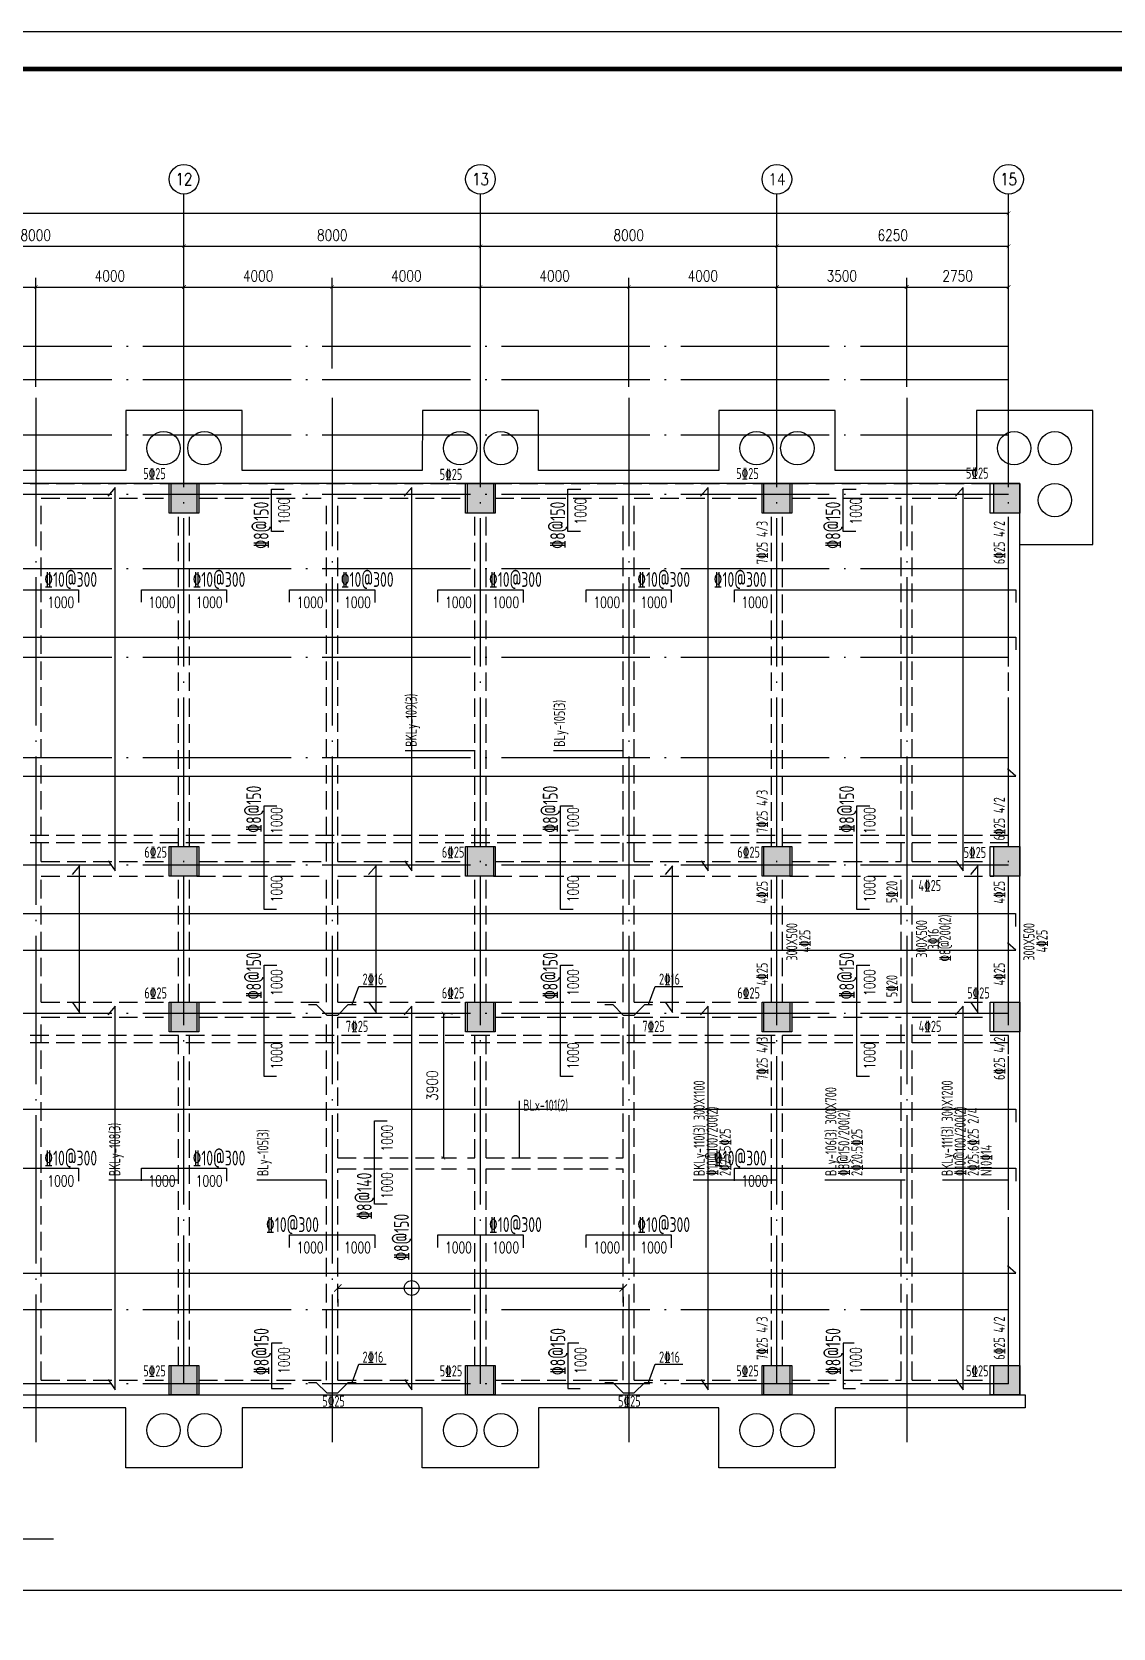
# Model space of a CAD drawing. Header units: millimetres. Extents: x 2998490 to 15040601, y 444546 to 7822218.
# Drawn here: x 14425503 to 14454675, y 7694986 to 7738064 of the extents above; entities that cross this region are included whole.
import ezdxf
from ezdxf.enums import TextEntityAlignment as Align

# ---------------------------------------------------------------- set-up
doc = ezdxf.new("R2010")
doc.units = ezdxf.units.MM
doc.header["$LTSCALE"] = 2000
doc.linetypes.add('DASH', pattern=[0.35, 0.25, -0.1])
doc.linetypes.add('DOTE', pattern=[2.42, 2, -0.2, 0.02, -0.2])
for name, color, linetype in [('3-AXIS', 3, 'Continuous'), ('3-AXIS_TEXT', 7, 'Continuous'), ('3-ban', 84, 'Continuous'), ('3-ban-rein', 1, 'Continuous'), ('3-ban-TEXT', 7, 'Continuous'), ('3-column-DOWN', 232, 'Continuous'), ('3-COLUMN-UP', 2, 'Continuous'), ('3-dote', 43, 'DOTE'), ('3-HATCH', 8, 'Continuous'), ('3-liang-rein-X', 54, 'Continuous'), ('3-liang-rein-Y', 130, 'Continuous'), ('3-liang-R截面-X', 50, 'Continuous'), ('3-liang-R截面-Y', 70, 'Continuous'), ('3-liang-s-1', 44, 'Continuous'), ('3-liang-xu', 120, 'DASH'), ('3-装饰线脚', 7, 'Continuous'), ('AXIS', 3, 'Continuous'), ('AXIS_TEXT', 7, 'Continuous'), ('图框', 7, 'Continuous')]:
    doc.layers.add(name, color=color, linetype=linetype)
doc.layers.add('3-零部件', color=73, linetype='Continuous', lineweight=5)
doc.styles.add('_TCH_AXIS', font='COMPLEX', dxfattribs={"bigfont": 'GBCBIG'})
doc.styles.add('COMPLEX', font='COMPLEX')
doc.styles.add('DIM_FONT', font='SIMPLEX', dxfattribs={"width": 0.8, "bigfont": 'HZTXT'})
doc.styles.add('TJ1', font='tj-romans1.shx', dxfattribs={"width": 0.8, "bigfont": 'tj-hztxt1.shx'})
doc.styles.add('TSSD_Rein', font='Tssdeng.shx', dxfattribs={"width": 0.7, "bigfont": 'hztxt.shx'})
doc.dimstyles.new('DIMN100', dxfattribs={"dimtxt": 300, "dimasz": 100, "dimexe": 250, "dimexo": 300, "dimgap": 150, "dimtad": 1, "dimdec": 0, "dimzin": 0, "dimdsep": 46, "dimtxsty": 'DIM_FONT', "dimblk": 'ARCHTICK', "dimcen": 0.09, "dimclrt": 7, "dimazin": 2, "dimtfac": 1, "dimtdec": 0, "dimtix": 1, "dimtmove": 2, "dimatfit": 3, "dimldrblk": 'ARCHTICK', "dimfxl": 0, "dimtolj": 1, "dimtzin": 0, "dimarcsym": 0})

# ---------------------------------------------------------------- blocks, each defined once
blk = doc.blocks.new('TJAD_TK_A0')
at = {"layer": '图框'}
blk.add_line((2162, 399.3), (973, 399.3), dxfattribs=at)
at = {"layer": '图框', "const_width": 1.2}
blk.add_lwpolyline([(2152, -431.7), (2152, 389.3), (998, 389.3), (998, -431.7)], close=True, dxfattribs=at)
blk = doc.blocks.new('_ArchTick')
at = {"color": 0, "linetype": 'ByBlock', "const_width": 0.15}
blk.add_lwpolyline([(-0.5, -0.5), (0.5, 0.5)], dxfattribs=at)
blk = doc.blocks.new('*D33')
at = {"layer": 'AXIS', "color": 0, "lineweight": -2}
for p, q in [((14421606, 7731236), (14421606, 7732529)), ((14429606, 7731236), (14429606, 7732529)), ((14421606, 7732279), (14429606, 7732279))]:
    blk.add_line(p, q, dxfattribs=at)
at = {"layer": 'Defpoints', "color": 0}
for p in [(14429606, 7732279), (14421606, 7730936), (14429606, 7730936)]:
    blk.add_point(p, dxfattribs=at)
at = {"layer": 'AXIS', "color": 0, "lineweight": -2, "xscale": 100, "yscale": 100, "zscale": 100, "rotation": 180}
blk.add_blockref('_ArchTick', (14421606, 7732279), dxfattribs=at)
at = {"layer": 'AXIS', "color": 0, "lineweight": -2, "xscale": 100, "yscale": 100, "zscale": 100}
blk.add_blockref('_ArchTick', (14429606, 7732279), dxfattribs=at)
at = {"layer": 'AXIS', "color": 7, "insert": (14425606, 7732579), "char_height": 300, "attachment_point": 5, "style": 'DIM_FONT'}
blk.add_mtext('\\A1;8000', dxfattribs=at)
blk = doc.blocks.new('*D34')
at = {"layer": 'AXIS', "color": 0, "lineweight": -2}
for p, q in [((14429606, 7731236), (14429606, 7732529)), ((14437606, 7731236), (14437606, 7732529)), ((14429606, 7732279), (14437606, 7732279))]:
    blk.add_line(p, q, dxfattribs=at)
at = {"layer": 'Defpoints', "color": 0}
for p in [(14437606, 7732279), (14429606, 7730936), (14437606, 7730936)]:
    blk.add_point(p, dxfattribs=at)
at = {"layer": 'AXIS', "color": 0, "lineweight": -2, "xscale": 100, "yscale": 100, "zscale": 100, "rotation": 180}
blk.add_blockref('_ArchTick', (14429606, 7732279), dxfattribs=at)
at = {"layer": 'AXIS', "color": 0, "lineweight": -2, "xscale": 100, "yscale": 100, "zscale": 100}
blk.add_blockref('_ArchTick', (14437606, 7732279), dxfattribs=at)
at = {"layer": 'AXIS', "color": 7, "insert": (14433606, 7732579), "char_height": 300, "attachment_point": 5, "style": 'DIM_FONT'}
blk.add_mtext('\\A1;8000', dxfattribs=at)
blk = doc.blocks.new('*D35')
at = {"layer": 'AXIS', "color": 0, "lineweight": -2}
for p, q in [((14437606, 7731236), (14437606, 7732529)), ((14445606, 7731236), (14445606, 7732529)), ((14437606, 7732279), (14445606, 7732279))]:
    blk.add_line(p, q, dxfattribs=at)
at = {"layer": 'Defpoints', "color": 0}
for p in [(14445606, 7732279), (14437606, 7730936), (14445606, 7730936)]:
    blk.add_point(p, dxfattribs=at)
at = {"layer": 'AXIS', "color": 0, "lineweight": -2, "xscale": 100, "yscale": 100, "zscale": 100, "rotation": 180}
blk.add_blockref('_ArchTick', (14437606, 7732279), dxfattribs=at)
at = {"layer": 'AXIS', "color": 0, "lineweight": -2, "xscale": 100, "yscale": 100, "zscale": 100}
blk.add_blockref('_ArchTick', (14445606, 7732279), dxfattribs=at)
at = {"layer": 'AXIS', "color": 7, "insert": (14441606, 7732579), "char_height": 300, "attachment_point": 5, "style": 'DIM_FONT'}
blk.add_mtext('\\A1;8000', dxfattribs=at)
blk = doc.blocks.new('*D36')
at = {"layer": 'AXIS', "color": 0, "lineweight": -2}
for p, q in [((14445606, 7731236), (14445606, 7732529)), ((14451856, 7731236), (14451856, 7732529)), ((14445606, 7732279), (14451856, 7732279))]:
    blk.add_line(p, q, dxfattribs=at)
at = {"layer": 'Defpoints', "color": 0}
for p in [(14451856, 7732279), (14445606, 7730936), (14451856, 7730936)]:
    blk.add_point(p, dxfattribs=at)
at = {"layer": 'AXIS', "color": 0, "lineweight": -2, "xscale": 100, "yscale": 100, "zscale": 100, "rotation": 180}
blk.add_blockref('_ArchTick', (14445606, 7732279), dxfattribs=at)
at = {"layer": 'AXIS', "color": 0, "lineweight": -2, "xscale": 100, "yscale": 100, "zscale": 100}
blk.add_blockref('_ArchTick', (14451856, 7732279), dxfattribs=at)
at = {"layer": 'AXIS', "color": 7, "insert": (14448731, 7732579), "char_height": 300, "attachment_point": 5, "style": 'DIM_FONT'}
blk.add_mtext('\\A1;6250', dxfattribs=at)
blk = doc.blocks.new('*D37')
at = {"layer": 'AXIS', "color": 0, "lineweight": -2}
for p, q in [((14375606, 7731236), (14375606, 7733419)), ((14451856, 7731236), (14451856, 7733419)), ((14375606, 7733169), (14451856, 7733169))]:
    blk.add_line(p, q, dxfattribs=at)
at = {"layer": 'Defpoints', "color": 0}
for p in [(14451856, 7733169), (14375606, 7730936), (14451856, 7730936)]:
    blk.add_point(p, dxfattribs=at)
at = {"layer": 'AXIS', "color": 0, "lineweight": -2, "xscale": 100, "yscale": 100, "zscale": 100, "rotation": 180}
blk.add_blockref('_ArchTick', (14375606, 7733169), dxfattribs=at)
at = {"layer": 'AXIS', "color": 0, "lineweight": -2, "xscale": 100, "yscale": 100, "zscale": 100}
blk.add_blockref('_ArchTick', (14451856, 7733169), dxfattribs=at)
at = {"layer": 'AXIS', "color": 7, "insert": (14417563, 7733469), "char_height": 300, "attachment_point": 5, "style": 'DIM_FONT'}
blk.add_mtext('\\A1;76250', dxfattribs=at)
blk = doc.blocks.new('_AXISO')
blk.add_circle((0, 0), 0.5)
at = {"layer": '3-AXIS_TEXT', "style": 'COMPLEX', "width": 1.041667}
blk.add_attdef('A', text='', height=0.56, dxfattribs=at).set_placement((-0.25, -0.28), (0.25, -0.28), align=Align.FIT)
blk = doc.blocks.new('*D828')
at = {"layer": '3-ban', "color": 0, "lineweight": -2}
for p, q in [((14433756, 7704163), (14441456, 7704163)), ((14433756, 7703863), (14433756, 7703663)), ((14441456, 7703930), (14441456, 7703663))]:
    blk.add_line(p, q, dxfattribs=at)
at = {"layer": 'Defpoints', "color": 0}
for p in [(14433756, 7704463), (14441456, 7704530), (14441456, 7704163)]:
    blk.add_point(p, dxfattribs=at)
at = {"layer": '3-ban', "color": 0, "lineweight": -2, "xscale": 200, "yscale": 200, "zscale": 200, "rotation": 180}
blk.add_blockref('_ArchTick', (14433756, 7704163), dxfattribs=at)
at = {"layer": '3-ban', "color": 0, "lineweight": -2, "xscale": 200, "yscale": 200, "zscale": 200}
blk.add_blockref('_ArchTick', (14441456, 7704163), dxfattribs=at)
blk = doc.blocks.new('*D1234')
at = {"layer": '3-零部件', "color": 0, "lineweight": -2}
for p, q in [((14421606, 7728977), (14421606, 7731429)), ((14421606, 7731179), (14425606, 7731179)), ((14425606, 7728485), (14425606, 7731429))]:
    blk.add_line(p, q, dxfattribs=at)
at = {"layer": 'Defpoints', "color": 0}
for p in [(14425606, 7731179), (14421606, 7728677), (14425606, 7728185)]:
    blk.add_point(p, dxfattribs=at)
at = {"layer": '3-零部件', "color": 0, "lineweight": -2, "xscale": 100, "yscale": 100, "zscale": 100, "rotation": 180}
blk.add_blockref('_ArchTick', (14421606, 7731179), dxfattribs=at)
at = {"layer": '3-零部件', "color": 0, "lineweight": -2, "xscale": 100, "yscale": 100, "zscale": 100}
blk.add_blockref('_ArchTick', (14425606, 7731179), dxfattribs=at)
at = {"layer": '3-零部件', "color": 7, "insert": (14423606, 7731479), "char_height": 300, "attachment_point": 5, "style": 'DIM_FONT'}
blk.add_mtext('\\A1;4000', dxfattribs=at)
blk = doc.blocks.new('*D1235')
at = {"layer": '3-零部件', "color": 0, "lineweight": -2}
for p, q in [((14425606, 7728485), (14425606, 7731429)), ((14425606, 7731179), (14429606, 7731179)), ((14429606, 7728977), (14429606, 7731429))]:
    blk.add_line(p, q, dxfattribs=at)
at = {"layer": 'Defpoints', "color": 0}
for p in [(14429606, 7731179), (14429606, 7728677), (14425606, 7728185)]:
    blk.add_point(p, dxfattribs=at)
at = {"layer": '3-零部件', "color": 0, "lineweight": -2, "xscale": 100, "yscale": 100, "zscale": 100, "rotation": 180}
blk.add_blockref('_ArchTick', (14425606, 7731179), dxfattribs=at)
at = {"layer": '3-零部件', "color": 0, "lineweight": -2, "xscale": 100, "yscale": 100, "zscale": 100}
blk.add_blockref('_ArchTick', (14429606, 7731179), dxfattribs=at)
at = {"layer": '3-零部件', "color": 7, "insert": (14427606, 7731479), "char_height": 300, "attachment_point": 5, "style": 'DIM_FONT'}
blk.add_mtext('\\A1;4000', dxfattribs=at)
blk = doc.blocks.new('*D1236')
at = {"layer": '3-零部件', "color": 0, "lineweight": -2}
for p, q in [((14429606, 7728977), (14429606, 7731429)), ((14429606, 7731179), (14433606, 7731179)), ((14433606, 7728977), (14433606, 7731429))]:
    blk.add_line(p, q, dxfattribs=at)
at = {"layer": 'Defpoints', "color": 0}
for p in [(14433606, 7731179), (14429606, 7728677), (14433606, 7728677)]:
    blk.add_point(p, dxfattribs=at)
at = {"layer": '3-零部件', "color": 0, "lineweight": -2, "xscale": 100, "yscale": 100, "zscale": 100, "rotation": 180}
blk.add_blockref('_ArchTick', (14429606, 7731179), dxfattribs=at)
at = {"layer": '3-零部件', "color": 0, "lineweight": -2, "xscale": 100, "yscale": 100, "zscale": 100}
blk.add_blockref('_ArchTick', (14433606, 7731179), dxfattribs=at)
at = {"layer": '3-零部件', "color": 7, "insert": (14431606, 7731479), "char_height": 300, "attachment_point": 5, "style": 'DIM_FONT'}
blk.add_mtext('\\A1;4000', dxfattribs=at)
blk = doc.blocks.new('*D1237')
at = {"layer": '3-零部件', "color": 0, "lineweight": -2}
for p, q in [((14433606, 7728977), (14433606, 7731429)), ((14433606, 7731179), (14437606, 7731179)), ((14437606, 7728977), (14437606, 7731429))]:
    blk.add_line(p, q, dxfattribs=at)
at = {"layer": 'Defpoints', "color": 0}
for p in [(14437606, 7731179), (14433606, 7728677), (14437606, 7728677)]:
    blk.add_point(p, dxfattribs=at)
at = {"layer": '3-零部件', "color": 0, "lineweight": -2, "xscale": 100, "yscale": 100, "zscale": 100, "rotation": 180}
blk.add_blockref('_ArchTick', (14433606, 7731179), dxfattribs=at)
at = {"layer": '3-零部件', "color": 0, "lineweight": -2, "xscale": 100, "yscale": 100, "zscale": 100}
blk.add_blockref('_ArchTick', (14437606, 7731179), dxfattribs=at)
at = {"layer": '3-零部件', "color": 7, "insert": (14435606, 7731479), "char_height": 300, "attachment_point": 5, "style": 'DIM_FONT'}
blk.add_mtext('\\A1;4000', dxfattribs=at)
blk = doc.blocks.new('*D1238')
at = {"layer": '3-零部件', "color": 0, "lineweight": -2}
for p, q in [((14437606, 7728977), (14437606, 7731429)), ((14437606, 7731179), (14441606, 7731179)), ((14441606, 7728485), (14441606, 7731429))]:
    blk.add_line(p, q, dxfattribs=at)
at = {"layer": 'Defpoints', "color": 0}
for p in [(14441606, 7731179), (14437606, 7728677), (14441606, 7728185)]:
    blk.add_point(p, dxfattribs=at)
at = {"layer": '3-零部件', "color": 0, "lineweight": -2, "xscale": 100, "yscale": 100, "zscale": 100, "rotation": 180}
blk.add_blockref('_ArchTick', (14437606, 7731179), dxfattribs=at)
at = {"layer": '3-零部件', "color": 0, "lineweight": -2, "xscale": 100, "yscale": 100, "zscale": 100}
blk.add_blockref('_ArchTick', (14441606, 7731179), dxfattribs=at)
at = {"layer": '3-零部件', "color": 7, "insert": (14439606, 7731479), "char_height": 300, "attachment_point": 5, "style": 'DIM_FONT'}
blk.add_mtext('\\A1;4000', dxfattribs=at)
blk = doc.blocks.new('*D1239')
at = {"layer": '3-零部件', "color": 0, "lineweight": -2}
for p, q in [((14441606, 7728485), (14441606, 7731429)), ((14441606, 7731179), (14445606, 7731179)), ((14445606, 7728977), (14445606, 7731429))]:
    blk.add_line(p, q, dxfattribs=at)
at = {"layer": 'Defpoints', "color": 0}
for p in [(14445606, 7731179), (14445606, 7728677), (14441606, 7728185)]:
    blk.add_point(p, dxfattribs=at)
at = {"layer": '3-零部件', "color": 0, "lineweight": -2, "xscale": 100, "yscale": 100, "zscale": 100, "rotation": 180}
blk.add_blockref('_ArchTick', (14441606, 7731179), dxfattribs=at)
at = {"layer": '3-零部件', "color": 0, "lineweight": -2, "xscale": 100, "yscale": 100, "zscale": 100}
blk.add_blockref('_ArchTick', (14445606, 7731179), dxfattribs=at)
at = {"layer": '3-零部件', "color": 7, "insert": (14443606, 7731479), "char_height": 300, "attachment_point": 5, "style": 'DIM_FONT'}
blk.add_mtext('\\A1;4000', dxfattribs=at)
blk = doc.blocks.new('*D1240')
at = {"layer": '3-零部件', "color": 0, "lineweight": -2}
for p, q in [((14445606, 7728977), (14445606, 7731429)), ((14445606, 7731179), (14449106, 7731179)), ((14449106, 7728485), (14449106, 7731429))]:
    blk.add_line(p, q, dxfattribs=at)
at = {"layer": 'Defpoints', "color": 0}
for p in [(14449106, 7731179), (14445606, 7728677), (14449106, 7728185)]:
    blk.add_point(p, dxfattribs=at)
at = {"layer": '3-零部件', "color": 0, "lineweight": -2, "xscale": 100, "yscale": 100, "zscale": 100, "rotation": 180}
blk.add_blockref('_ArchTick', (14445606, 7731179), dxfattribs=at)
at = {"layer": '3-零部件', "color": 0, "lineweight": -2, "xscale": 100, "yscale": 100, "zscale": 100}
blk.add_blockref('_ArchTick', (14449106, 7731179), dxfattribs=at)
at = {"layer": '3-零部件', "color": 7, "insert": (14447356, 7731479), "char_height": 300, "attachment_point": 5, "style": 'DIM_FONT'}
blk.add_mtext('\\A1;3500', dxfattribs=at)
blk = doc.blocks.new('*D1241')
at = {"layer": '3-零部件', "color": 0, "lineweight": -2}
for p, q in [((14449106, 7728485), (14449106, 7731429)), ((14449106, 7731179), (14451856, 7731179)), ((14451856, 7728977), (14451856, 7731429))]:
    blk.add_line(p, q, dxfattribs=at)
at = {"layer": 'Defpoints', "color": 0}
for p in [(14451856, 7731179), (14451856, 7728677), (14449106, 7728185)]:
    blk.add_point(p, dxfattribs=at)
at = {"layer": '3-零部件', "color": 0, "lineweight": -2, "xscale": 100, "yscale": 100, "zscale": 100, "rotation": 180}
blk.add_blockref('_ArchTick', (14449106, 7731179), dxfattribs=at)
at = {"layer": '3-零部件', "color": 0, "lineweight": -2, "xscale": 100, "yscale": 100, "zscale": 100}
blk.add_blockref('_ArchTick', (14451856, 7731179), dxfattribs=at)
at = {"layer": '3-零部件', "color": 7, "insert": (14450481, 7731479), "char_height": 300, "attachment_point": 5, "style": 'DIM_FONT'}
blk.add_mtext('\\A1;2750', dxfattribs=at)
blk = doc.blocks.new('*D1744')
at = {"layer": '3-ban', "color": 0, "lineweight": -2}
for p, q in [((14436606, 7711577), (14436606, 7707677)), ((14436805, 7711577), (14436856, 7711577)), ((14436805, 7707677), (14436856, 7707677))]:
    blk.add_line(p, q, dxfattribs=at)
at = {"layer": 'Defpoints', "color": 0}
for p in [(14436505, 7711577), (14436505, 7707677), (14436606, 7707677)]:
    blk.add_point(p, dxfattribs=at)
at = {"layer": '3-ban', "color": 0, "lineweight": -2, "xscale": 100, "yscale": 100, "zscale": 100}
for p, rotation in [((14436606, 7711577), 90), ((14436606, 7707677), 270)]:
    blk.add_blockref('_ArchTick', p, dxfattribs=dict(at, rotation=rotation))
at = {"layer": '3-ban', "color": 7, "insert": (14436306, 7709627), "char_height": 300, "attachment_point": 5, "rotation": 90, "style": 'DIM_FONT'}
blk.add_mtext('\\A1;3900', dxfattribs=at)

msp = doc.modelspace()

# ---------------------------------------------------------------- hatches: boundary and pattern name
at = {"layer": '3-HATCH'}
for points in [[(14429255.6, 7725876.7), (14429955.6, 7725876.7), (14429955.6, 7725076.7), (14429255.6, 7725076.7)], [(14437255.6, 7725876.7), (14437955.6, 7725876.7), (14437955.6, 7725076.7), (14437255.6, 7725076.7)], [(14445255.6, 7725876.7), (14445955.6, 7725876.7), (14445955.6, 7725076.7), (14445255.6, 7725076.7)], [(14451455.6, 7725876.7), (14452155.6, 7725876.7), (14452155.6, 7725076.7), (14451455.6, 7725076.7)], [(14429255.6, 7716076.7), (14429955.6, 7716076.7), (14429955.6, 7715276.7), (14429255.6, 7715276.7)], [(14437255.6, 7716076.7), (14437955.6, 7716076.7), (14437955.6, 7715276.7), (14437255.6, 7715276.7)], [(14445255.6, 7716076.7), (14445955.6, 7716076.7), (14445955.6, 7715276.7), (14445255.6, 7715276.7)], [(14451455.6, 7716076.7), (14452155.6, 7716076.7), (14452155.6, 7715276.7), (14451455.6, 7715276.7)], [(14429255.6, 7711876.7), (14429955.6, 7711876.7), (14429955.6, 7711076.7), (14429255.6, 7711076.7)], [(14437255.6, 7711876.7), (14437955.6, 7711876.7), (14437955.6, 7711076.7), (14437255.6, 7711076.7)], [(14445255.6, 7711876.7), (14445955.6, 7711876.7), (14445955.6, 7711076.7), (14445255.6, 7711076.7)], [(14451455.6, 7711876.7), (14452155.6, 7711876.7), (14452155.6, 7711076.7), (14451455.6, 7711076.7)], [(14429255.6, 7702076.7), (14429955.6, 7702076.7), (14429955.6, 7701276.7), (14429255.6, 7701276.7)], [(14437255.6, 7702076.7), (14437955.6, 7702076.7), (14437955.6, 7701276.7), (14437255.6, 7701276.7)], [(14445255.6, 7702076.7), (14445955.6, 7702076.7), (14445955.6, 7701276.7), (14445255.6, 7701276.7)], [(14451455.6, 7702076.7), (14452155.6, 7702076.7), (14452155.6, 7701276.7), (14451455.6, 7701276.7)]]:
    msp.add_hatch(color=256, dxfattribs=at).paths.add_polyline_path(points)

# ---------------------------------------------------------------- linework, layer by layer
at = {"layer": '3-AXIS', "color": 15, "linetype": 'DOTE'}
for p, q in [((14429605.6, 7701576.7), (14429605.6, 7730856.9)), ((14437605.6, 7701576.7), (14437605.6, 7730856.9)), ((14445605.6, 7701576.7), (14445605.6, 7730856.9)), ((14451855.6, 7701576.7), (14451855.6, 7730856.9)), ((14451855.6, 7729576.7), (14370566.4, 7729576.7)), ((14451855.6, 7728676.7), (14370566.4, 7728676.7)), ((14451855.6, 7727176.7), (14370566.4, 7727176.7)), ((14451855.6, 7725576.7), (14370566.4, 7725576.7)), ((14451855.6, 7723576.7), (14370566.4, 7723576.7)), ((14451855.6, 7721176.7), (14370566.4, 7721176.7)), ((14451855.6, 7718476.7), (14370566.4, 7718476.7)), ((14451855.6, 7715576.7), (14370566.4, 7715576.7)), ((14451855.6, 7711576.7), (14370566.4, 7711576.7)), ((14451855.6, 7703576.7), (14370566.4, 7703576.7)), ((14451855.6, 7701576.7), (14370566.4, 7701576.7))]:
    msp.add_line(p, q, dxfattribs=at)
at = {"layer": '3-ban'}
msp.add_lwpolyline([(14426080.7, 7697387.6), (14422593.7, 7697387.6), (14423049.4, 7696956.3), (14422504.5, 7696956.3), (14423513.2, 7696956.3), (14423049.4, 7696956.3), (14423473.4, 7697387.6)], dxfattribs=at)
msp.add_circle((14435749.9, 7704163), 200, dxfattribs=at)
at = {"layer": '3-ban-rein'}
for points in [[(14427556.5, 7715692.8), (14427749.9, 7715419.2), (14427749.9, 7725767), (14427546.8, 7725537.7)], [(14432303, 7724576.7), (14431965.1, 7724576.7), (14431965.1, 7725726.7), (14432311.1, 7725726.7)], [(14435556.5, 7715692.8), (14435749.9, 7715419.2), (14435749.9, 7725767), (14435546.8, 7725537.7)], [(14440303, 7724576.7), (14439965.1, 7724576.7), (14439965.1, 7725726.7), (14440311.1, 7725726.7)], [(14443556.5, 7715692.8), (14443749.9, 7715419.2), (14443749.9, 7725767), (14443546.8, 7725537.7)], [(14447731.3, 7724576.7), (14447393.4, 7724576.7), (14447393.4, 7725726.7), (14447739.4, 7725726.7)], [(14450434.8, 7715692.8), (14450628.2, 7715419.2), (14450628.2, 7725767), (14450425.1, 7725537.7)], [(14424455.6, 7722671), (14424455.6, 7723009), (14426755.6, 7723009), (14426755.6, 7722663)], [(14428455.6, 7722671), (14428455.6, 7723009), (14430755.6, 7723009), (14430755.6, 7722663)], [(14432455.6, 7722671), (14432455.6, 7723009), (14434755.6, 7723009), (14434755.6, 7722663)], [(14436455.6, 7722671), (14436455.6, 7723009), (14438755.6, 7723009), (14438755.6, 7722663)], [(14440455.6, 7722671), (14440455.6, 7723009), (14442755.6, 7723009), (14442755.6, 7722663)], [(14444455.6, 7722671), (14444455.6, 7723009), (14452052.9, 7723009), (14452052.9, 7722663)], [(14389461.8, 7721395.6), (14389461.8, 7721733.5), (14452052.9, 7721733.5), (14452052.9, 7721387.5)], [(14389667.5, 7718168.5), (14389393.9, 7717975.1), (14452055, 7717975.1), (14451825.6, 7718178.2)], [(14432103, 7714376.7), (14431765.1, 7714376.7), (14431765.1, 7717174.3), (14432111.1, 7717174.3)], [(14440103, 7714376.7), (14439765.1, 7714376.7), (14439765.1, 7717174.3), (14440111.1, 7717174.3)], [(14448103, 7714376.7), (14447765.1, 7714376.7), (14447765.1, 7717174.3), (14448111.1, 7717174.3)], [(14426595.9, 7711872.5), (14426789.4, 7711598.9), (14426789.4, 7715556.1), (14426586.3, 7715326.8)], [(14434595.9, 7711872.5), (14434789.4, 7711598.9), (14434789.4, 7715556.1), (14434586.3, 7715326.8)], [(14442595.9, 7711872.5), (14442789.4, 7711598.9), (14442789.4, 7715556.1), (14442586.3, 7715326.8)], [(14450833.3, 7711872.5), (14451026.7, 7711598.9), (14451026.7, 7715556.1), (14450823.6, 7715326.8)], [(14379461.8, 7713930.1), (14379461.8, 7714268), (14452038.8, 7714268), (14452038.8, 7713922)], [(14379667.5, 7713474.3), (14379393.9, 7713280.8), (14452055, 7713280.8), (14451825.6, 7713483.9)], [(14432103, 7709876.7), (14431765.1, 7709876.7), (14431765.1, 7712876.7), (14432111.1, 7712876.7)], [(14440103, 7709876.7), (14439765.1, 7709876.7), (14439765.1, 7712876.7), (14440111.1, 7712876.7)], [(14448103, 7709876.7), (14447765.1, 7709876.7), (14447765.1, 7712876.7), (14448111.1, 7712876.7)], [(14427556.5, 7701692.8), (14427749.9, 7701419.2), (14427749.9, 7711767), (14427546.8, 7711537.7)], [(14435556.5, 7701692.8), (14435749.9, 7701419.2), (14435749.9, 7711767), (14435546.8, 7711537.7)], [(14443556.5, 7701692.8), (14443749.9, 7701419.2), (14443749.9, 7711767), (14443546.8, 7711537.7)], [(14450434.8, 7701692.8), (14450628.2, 7701419.2), (14450628.2, 7711767), (14450425.1, 7711537.7)], [(14389461.8, 7708652.2), (14389461.8, 7708990.1), (14452052.9, 7708990.1), (14452052.9, 7708644.1)], [(14435084, 7706426.7), (14434746.1, 7706426.7), (14434746.1, 7708676.7), (14435092.1, 7708676.7)], [(14424455.6, 7707056.1), (14424455.6, 7707394), (14426755.6, 7707394), (14426755.6, 7707048)], [(14428455.6, 7707056.1), (14428455.6, 7707394), (14430755.6, 7707394), (14430755.6, 7707048)], [(14444455.6, 7707056.1), (14444455.6, 7707394), (14452052.9, 7707394), (14452052.9, 7707048)], [(14432455.6, 7705259.8), (14432455.6, 7705597.8), (14434755.6, 7705597.8), (14434755.6, 7705251.8)], [(14436455.6, 7705259.8), (14436455.6, 7705597.8), (14438755.6, 7705597.8), (14438755.6, 7705251.8)], [(14440455.6, 7705259.8), (14440455.6, 7705597.8), (14442755.6, 7705597.8), (14442755.6, 7705251.8)], [(14389667.5, 7704755.6), (14389393.9, 7704562.1), (14452055, 7704562.1), (14451825.6, 7704765.2)], [(14432257.1, 7702676.7), (14431965.1, 7702676.7), (14431965.1, 7701450.7), (14432294.4, 7701450.7)], [(14440257.1, 7702676.7), (14439965.1, 7702676.7), (14439965.1, 7701450.7), (14440294.4, 7701450.7)], [(14447685.4, 7702676.7), (14447393.4, 7702676.7), (14447393.4, 7701450.7), (14447722.7, 7701450.7)]]:
    msp.add_lwpolyline(points, dxfattribs=at)
at = {"layer": '3-column-DOWN'}
for points in [[(14429205.6, 7725876.7), (14430005.6, 7725876.7), (14430005.6, 7725076.7), (14429205.6, 7725076.7)], [(14437205.6, 7725876.7), (14438005.6, 7725876.7), (14438005.6, 7725076.7), (14437205.6, 7725076.7)], [(14445205.6, 7725876.7), (14446005.6, 7725876.7), (14446005.6, 7725076.7), (14445205.6, 7725076.7)], [(14451355.6, 7725876.7), (14452155.6, 7725876.7), (14452155.6, 7725076.7), (14451355.6, 7725076.7)], [(14429205.6, 7716076.7), (14430005.6, 7716076.7), (14430005.6, 7715276.7), (14429205.6, 7715276.7)], [(14437205.6, 7716076.7), (14438005.6, 7716076.7), (14438005.6, 7715276.7), (14437205.6, 7715276.7)], [(14445205.6, 7716076.7), (14446005.6, 7716076.7), (14446005.6, 7715276.7), (14445205.6, 7715276.7)], [(14451355.6, 7716076.7), (14452155.6, 7716076.7), (14452155.6, 7715276.7), (14451355.6, 7715276.7)], [(14429205.6, 7711876.7), (14430005.6, 7711876.7), (14430005.6, 7711076.7), (14429205.6, 7711076.7)], [(14437205.6, 7711876.7), (14438005.6, 7711876.7), (14438005.6, 7711076.7), (14437205.6, 7711076.7)], [(14445205.6, 7711876.7), (14446005.6, 7711876.7), (14446005.6, 7711076.7), (14445205.6, 7711076.7)], [(14451355.6, 7711876.7), (14452155.6, 7711876.7), (14452155.6, 7711076.7), (14451355.6, 7711076.7)], [(14429205.6, 7702076.7), (14430005.6, 7702076.7), (14430005.6, 7701276.7), (14429205.6, 7701276.7)], [(14437205.6, 7702076.7), (14438005.6, 7702076.7), (14438005.6, 7701276.7), (14437205.6, 7701276.7)], [(14445205.6, 7702076.7), (14446005.6, 7702076.7), (14446005.6, 7701276.7), (14445205.6, 7701276.7)], [(14451355.6, 7702076.7), (14452155.6, 7702076.7), (14452155.6, 7701276.7), (14451355.6, 7701276.7)]]:
    msp.add_lwpolyline(points, close=True, dxfattribs=at)
at = {"layer": '3-COLUMN-UP'}
for points in [[(14429255.6, 7725876.7), (14429955.6, 7725876.7), (14429955.6, 7725076.7), (14429255.6, 7725076.7)], [(14437255.6, 7725876.7), (14437955.6, 7725876.7), (14437955.6, 7725076.7), (14437255.6, 7725076.7)], [(14445255.6, 7725876.7), (14445955.6, 7725876.7), (14445955.6, 7725076.7), (14445255.6, 7725076.7)], [(14451455.6, 7725876.7), (14452155.6, 7725876.7), (14452155.6, 7725076.7), (14451455.6, 7725076.7)], [(14429255.6, 7716076.7), (14429955.6, 7716076.7), (14429955.6, 7715276.7), (14429255.6, 7715276.7)], [(14437255.6, 7716076.7), (14437955.6, 7716076.7), (14437955.6, 7715276.7), (14437255.6, 7715276.7)], [(14445255.6, 7716076.7), (14445955.6, 7716076.7), (14445955.6, 7715276.7), (14445255.6, 7715276.7)], [(14451455.6, 7716076.7), (14452155.6, 7716076.7), (14452155.6, 7715276.7), (14451455.6, 7715276.7)], [(14429255.6, 7711876.7), (14429955.6, 7711876.7), (14429955.6, 7711076.7), (14429255.6, 7711076.7)], [(14437255.6, 7711876.7), (14437955.6, 7711876.7), (14437955.6, 7711076.7), (14437255.6, 7711076.7)], [(14445255.6, 7711876.7), (14445955.6, 7711876.7), (14445955.6, 7711076.7), (14445255.6, 7711076.7)], [(14451455.6, 7711876.7), (14452155.6, 7711876.7), (14452155.6, 7711076.7), (14451455.6, 7711076.7)], [(14429255.6, 7702076.7), (14429955.6, 7702076.7), (14429955.6, 7701276.7), (14429255.6, 7701276.7)], [(14437255.6, 7702076.7), (14437955.6, 7702076.7), (14437955.6, 7701276.7), (14437255.6, 7701276.7)], [(14445255.6, 7702076.7), (14445955.6, 7702076.7), (14445955.6, 7701276.7), (14445255.6, 7701276.7)], [(14451455.6, 7702076.7), (14452155.6, 7702076.7), (14452155.6, 7701276.7), (14451455.6, 7701276.7)]]:
    msp.add_lwpolyline(points, close=True, dxfattribs=at)
at = {"layer": '3-dote'}
for p, q in [((14425605.6, 7728184.7), (14425605.6, 7700003.1)), ((14433605.6, 7728184.7), (14433605.6, 7700003.1)), ((14441605.6, 7728184.7), (14441605.6, 7700003.1)), ((14449105.6, 7728184.7), (14449105.6, 7700003.1))]:
    msp.add_line(p, q, dxfattribs=at)
at = {"layer": '3-liang-rein-X'}
for p, q in [((14434143.2, 7711812.6), (14434320.5, 7712304.5)), ((14434320.5, 7712304.5), (14435065.6, 7712304.5)), ((14442143.2, 7711812.6), (14442320.5, 7712304.5)), ((14442320.5, 7712304.5), (14443065.6, 7712304.5)), ((14434143.2, 7701612.6), (14434320.5, 7702104.5)), ((14434320.5, 7702104.5), (14435065.6, 7702104.5)), ((14442143.2, 7701612.6), (14442320.5, 7702104.5)), ((14442320.5, 7702104.5), (14443065.6, 7702104.5))]:
    msp.add_line(p, q, dxfattribs=at)
at = {"layer": '3-liang-rein-X', "color": 1}
for points in [[(14432963.5, 7711813.5), (14433173.4, 7711813.5), (14433456.2, 7711530.6), (14433756.2, 7711530.6), (14434038.2, 7711812.6), (14434248.1, 7711812.6)], [(14440963.5, 7711813.5), (14441173.4, 7711813.5), (14441456.2, 7711530.6), (14441756.2, 7711530.6), (14442038.2, 7711812.6), (14442248.1, 7711812.6)], [(14432963.5, 7701613.5), (14433173.4, 7701613.5), (14433456.2, 7701330.6), (14433756.2, 7701330.6), (14434038.2, 7701612.6), (14434248.1, 7701612.6)], [(14440963.5, 7701613.5), (14441173.4, 7701613.5), (14441456.2, 7701330.6), (14441756.2, 7701330.6), (14442038.2, 7701612.6), (14442248.1, 7701612.6)]]:
    msp.add_lwpolyline(points, dxfattribs=at)
at = {"layer": '3-liang-R截面-X'}
msp.add_line((14438649.3, 7709215.2), (14438649.3, 7707676.7), dxfattribs=at)
at = {"layer": '3-liang-R截面-Y'}
for p, q in [((14435575.6, 7718668.9), (14437455.6, 7718668.9)), ((14439575.6, 7718668.9), (14441455.6, 7718668.9)), ((14427575.6, 7707082.8), (14429455.6, 7707082.8)), ((14431575.6, 7707082.8), (14433455.6, 7707082.8)), ((14443347.2, 7707082.8), (14445577.2, 7707082.8)), ((14446900.8, 7707082.8), (14449062.7, 7707082.8)), ((14450074.4, 7707082.8), (14451855.6, 7707082.8))]:
    msp.add_line(p, q, dxfattribs=at)
at = {"layer": '3-liang-s-1'}
msp.add_lwpolyline([(14375395.3, 7721412.5), (14378531, 7718276.7), (14379305.6, 7718276.7), (14379305.6, 7703276.7), (14389305.6, 7703276.7), (14389305.6, 7701276.7), (14452155.6, 7701276.7), (14452155.6, 7725876.7), (14389305.6, 7725876.7), (14389305.6, 7723876.7), (14385845.3, 7723876.7), (14385845.3, 7725741), (14382784.6, 7728801.7), (14378456, 7728801.7), (14375395.3, 7725741), (14375395.3, 7721412.5)], dxfattribs=at)
at = {"layer": '3-liang-xu'}
for p, q in [((14421955.6, 7725876.7), (14429255.6, 7725876.7)), ((14429955.6, 7725876.7), (14437255.6, 7725876.7)), ((14437955.6, 7725876.7), (14445255.6, 7725876.7)), ((14445955.6, 7725876.7), (14451455.6, 7725876.7)), ((14425755.6, 7715676.7), (14425755.6, 7725476.7)), ((14425755.6, 7725476.7), (14429205.6, 7725476.7)), ((14429455.6, 7716076.7), (14429455.6, 7725076.7)), ((14429755.6, 7716076.7), (14429755.6, 7725076.7)), ((14430005.6, 7725476.7), (14433455.6, 7725476.7)), ((14433455.6, 7715676.7), (14433455.6, 7725476.7)), ((14433755.6, 7715676.7), (14433755.6, 7725476.7)), ((14433755.6, 7725476.7), (14437205.6, 7725476.7)), ((14437455.6, 7716076.7), (14437455.6, 7725076.7)), ((14437755.6, 7716076.7), (14437755.6, 7725076.7)), ((14438005.6, 7725476.7), (14441455.6, 7725476.7)), ((14441455.6, 7715676.7), (14441455.6, 7725476.7)), ((14441755.6, 7715676.7), (14441755.6, 7725476.7)), ((14441755.6, 7725476.7), (14445205.6, 7725476.7)), ((14445455.6, 7716076.7), (14445455.6, 7725076.7)), ((14445755.6, 7716076.7), (14445755.6, 7725076.7)), ((14446005.6, 7725476.7), (14448955.6, 7725476.7)), ((14448955.6, 7715676.7), (14448955.6, 7725476.7)), ((14449255.6, 7715676.7), (14449255.6, 7725476.7)), ((14449255.6, 7725476.7), (14451355.6, 7725476.7)), ((14451855.6, 7716076.7), (14451855.6, 7725076.7)), ((14452155.6, 7716076.7), (14452155.6, 7725076.7)), ((14451855.6, 7716376.7), (14389705.6, 7716376.7)), ((14451855.6, 7716176.7), (14389705.6, 7716176.7)), ((14425755.6, 7715676.7), (14429205.6, 7715676.7)), ((14430005.6, 7715676.7), (14433455.6, 7715676.7)), ((14433755.6, 7715676.7), (14437205.6, 7715676.7)), ((14438005.6, 7715676.7), (14441455.6, 7715676.7)), ((14441755.6, 7715676.7), (14445205.6, 7715676.7)), ((14446005.6, 7715676.7), (14448955.6, 7715676.7)), ((14449255.6, 7715676.7), (14451355.6, 7715676.7)), ((14425755.6, 7711876.7), (14425755.6, 7715276.7)), ((14425755.6, 7715276.7), (14429255.6, 7715276.7)), ((14429455.6, 7711876.7), (14429455.6, 7715276.7)), ((14429755.6, 7711876.7), (14429755.6, 7715276.7)), ((14429955.6, 7715276.7), (14433455.6, 7715276.7)), ((14433455.6, 7711876.7), (14433455.6, 7715276.7)), ((14433755.6, 7711876.7), (14433755.6, 7715276.7)), ((14433755.6, 7715276.7), (14437255.6, 7715276.7)), ((14437455.6, 7711876.7), (14437455.6, 7715276.7)), ((14437755.6, 7711876.7), (14437755.6, 7715276.7)), ((14437955.6, 7715276.7), (14441455.6, 7715276.7)), ((14441455.6, 7711876.7), (14441455.6, 7715276.7)), ((14441755.6, 7711876.7), (14441755.6, 7715276.7)), ((14441755.6, 7715276.7), (14445255.6, 7715276.7)), ((14445455.6, 7711876.7), (14445455.6, 7715276.7)), ((14445755.6, 7711876.7), (14445755.6, 7715276.7)), ((14445955.6, 7715276.7), (14448955.6, 7715276.7)), ((14448955.6, 7711876.7), (14448955.6, 7715276.7)), ((14449255.6, 7711876.7), (14449255.6, 7715276.7)), ((14449255.6, 7715276.7), (14451455.6, 7715276.7)), ((14451855.6, 7711876.7), (14451855.6, 7715276.7)), ((14452155.6, 7711876.7), (14452155.6, 7715276.7)), ((14425755.6, 7711876.7), (14429255.6, 7711876.7)), ((14429955.6, 7711876.7), (14433455.6, 7711876.7)), ((14433755.6, 7711876.7), (14437255.6, 7711876.7)), ((14437955.6, 7711876.7), (14441455.6, 7711876.7)), ((14441755.6, 7711876.7), (14445255.6, 7711876.7)), ((14445955.6, 7711876.7), (14448955.6, 7711876.7)), ((14449255.6, 7711876.7), (14451355.6, 7711876.7)), ((14425755.6, 7701676.7), (14425755.6, 7711476.7)), ((14425755.6, 7711476.7), (14429205.6, 7711476.7)), ((14430005.6, 7711476.7), (14433455.6, 7711476.7)), ((14433455.6, 7701676.7), (14433455.6, 7711476.7)), ((14433755.6, 7711476.7), (14437205.6, 7711476.7)), ((14433755.6, 7707676.7), (14433755.6, 7711476.7)), ((14438005.6, 7711476.7), (14441455.6, 7711476.7)), ((14441455.6, 7707676.7), (14441455.6, 7711476.7)), ((14441755.6, 7701676.7), (14441755.6, 7711476.7)), ((14441755.6, 7711476.7), (14445205.6, 7711476.7)), ((14446005.6, 7711476.7), (14448955.6, 7711476.7)), ((14448955.6, 7701676.7), (14448955.6, 7711476.7)), ((14449255.6, 7701676.7), (14449255.6, 7711476.7)), ((14449255.6, 7711476.7), (14451355.6, 7711476.7)), ((14451855.6, 7710976.7), (14389705.6, 7710976.7)), ((14429455.6, 7702076.7), (14429455.6, 7711076.7)), ((14429755.6, 7702076.7), (14429755.6, 7711076.7)), ((14437455.6, 7707676.7), (14437455.6, 7711076.7)), ((14437755.6, 7707676.7), (14437755.6, 7711076.7)), ((14445455.6, 7702076.7), (14445455.6, 7711076.7)), ((14445755.6, 7702076.7), (14445755.6, 7711076.7)), ((14451855.6, 7702076.7), (14451855.6, 7711076.7)), ((14452155.6, 7702076.7), (14452155.6, 7711076.7)), ((14451855.6, 7710776.7), (14389705.6, 7710776.7)), ((14433755.6, 7707676.7), (14436955.6, 7707676.7)), ((14437255.6, 7707676.7), (14437455.6, 7707676.7)), ((14437755.6, 7707676.7), (14441455.6, 7707676.7)), ((14433755.6, 7701676.7), (14433755.6, 7707376.7)), ((14433755.6, 7707376.7), (14436955.6, 7707376.7)), ((14437255.6, 7707376.7), (14437455.6, 7707376.7)), ((14437455.6, 7702076.7), (14437455.6, 7707376.7)), ((14437755.6, 7702076.7), (14437755.6, 7707376.7)), ((14437755.6, 7707376.7), (14441455.6, 7707376.7)), ((14441455.6, 7701676.7), (14441455.6, 7707376.7)), ((14425755.6, 7701676.7), (14429205.6, 7701676.7)), ((14430005.6, 7701676.7), (14433455.6, 7701676.7)), ((14433755.6, 7701676.7), (14437205.6, 7701676.7)), ((14438005.6, 7701676.7), (14441455.6, 7701676.7)), ((14441755.6, 7701676.7), (14445205.6, 7701676.7)), ((14446005.6, 7701676.7), (14448955.6, 7701676.7)), ((14449255.6, 7701676.7), (14451355.6, 7701676.7)), ((14421955.6, 7701276.7), (14429255.6, 7701276.7)), ((14429955.6, 7701276.7), (14437255.6, 7701276.7)), ((14437955.6, 7701276.7), (14445255.6, 7701276.7)), ((14445955.6, 7701276.7), (14451455.6, 7701276.7))]:
    msp.add_line(p, q, dxfattribs=at)
at = {"layer": '3-装饰线脚'}
for points in [[(14452155.6, 7724226.7), (14454125.6, 7724226.7), (14454125.6, 7727846.7), (14450985.6, 7727846.7), (14450985.6, 7726226.7), (14447175.6, 7726226.7), (14447175.6, 7727846.7), (14444035.6, 7727846.7), (14444035.6, 7726226.7), (14439175.6, 7726226.7), (14439175.6, 7727846.7), (14436037, 7727846.7), (14436035.6, 7726226.7), (14431175.6, 7726226.7), (14431175.6, 7727846.7), (14428035.6, 7727846.7), (14428035.6, 7726226.7), (14423175.6, 7726226.7)], [(14452155.6, 7701276.7), (14452305.6, 7701276.7), (14452305.6, 7700926.7), (14447175.6, 7700926.7), (14447175.6, 7699306.7), (14444035.6, 7699306.7), (14444035.6, 7700926.7), (14439175.6, 7700926.7), (14439175.6, 7699306.7), (14436035.6, 7699306.7), (14436035.6, 7700926.7), (14431175.6, 7700926.7), (14431175.6, 7699306.7), (14428035.6, 7699306.7), (14428035.6, 7700926.7), (14423175.6, 7700926.7)]]:
    msp.add_lwpolyline(points, dxfattribs=at)
for centre in [(14429055.6, 7726826.7), (14430155.6, 7726826.7), (14437055.6, 7726826.7), (14438155.6, 7726826.7), (14445055.6, 7726826.7), (14446155.6, 7726826.7), (14452005.6, 7726826.7), (14453105.6, 7726826.7), (14453105.6, 7725426.7), (14429055.6, 7700326.7), (14430155.6, 7700326.7), (14437055.6, 7700326.7), (14438155.6, 7700326.7), (14445055.6, 7700326.7), (14446155.6, 7700326.7)]:
    msp.add_circle(centre, 450, dxfattribs=at)
at = {"layer": 'AXIS'}
for p, q in [((14429605.6, 7730936.2), (14429605.6, 7733688.2)), ((14437605.6, 7730936.2), (14437605.6, 7733688.2)), ((14445605.6, 7730936.2), (14445605.6, 7733688.2)), ((14451855.6, 7730936.2), (14451855.6, 7733688.2))]:
    msp.add_line(p, q, dxfattribs=at)
at = {"layer": '图框'}
msp.add_line((14364028.6, 7696013.6), (14471428.6, 7696013.6), dxfattribs=at)

# ---------------------------------------------------------------- block references
at = {"layer": 'AXIS'}
ref = msp.add_blockref('_AXISO', (14429605.6, 7734088.2), dxfattribs=dict(at, xscale=800, yscale=800, zscale=800))
ref.add_attrib('A', '12', dxfattribs={"layer": 'AXIS_TEXT', "height": 328.45, "style": '_TCH_AXIS'}).set_placement((14429378.8, 7733924), (14429832.3, 7733924), align=Align.FIT)
ref = msp.add_blockref('_AXISO', (14437605.6, 7734088.2), dxfattribs=dict(at, xscale=800, yscale=800, zscale=800))
ref.add_attrib('A', '13', dxfattribs={"layer": 'AXIS_TEXT', "height": 328.45, "style": '_TCH_AXIS'}).set_placement((14437378.8, 7733924), (14437832.3, 7733924), align=Align.FIT)
ref = msp.add_blockref('_AXISO', (14445605.6, 7734088.2), dxfattribs=dict(at, xscale=800, yscale=800, zscale=800))
ref.add_attrib('A', '14', dxfattribs={"layer": 'AXIS_TEXT', "height": 314.07, "style": '_TCH_AXIS'}).set_placement((14445373.7, 7733931.2), (14445837.4, 7733931.2), align=Align.FIT)
ref = msp.add_blockref('_AXISO', (14451855.6, 7734088.2), dxfattribs=dict(at, xscale=800, yscale=800, zscale=800))
ref.add_attrib('A', '15', dxfattribs={"layer": 'AXIS_TEXT', "height": 328.45, "style": '_TCH_AXIS'}).set_placement((14451628.8, 7733924), (14452082.3, 7733924), align=Align.FIT)
at = {"layer": '图框', "xscale": 100, "yscale": 100, "zscale": 100}
msp.add_blockref('TJAD_TK_A0', (14264228.6, 7698133.9), dxfattribs=at)

# ---------------------------------------------------------------- texts
at = {"layer": '3-ban', "style": 'TSSD_Rein', "width": 0.7}
for s, rotation, p in [('%%1328@150', 89.99419, (14431888, 7724115.6, -5065)), ('%%1328@150', 89.99419, (14439888, 7724115.6, -5065)), ('%%1328@150', 89.99419, (14447316.3, 7724115.6, -5065)), ('%%13210@300', 359.99419, (14425834.2, 7723086, -5065)), ('%%13210@300', 359.99419, (14429834.2, 7723086, -5065)), ('%%13210@300', 359.99419, (14433834.2, 7723086, -5065)), ('%%13210@300', 359.99419, (14437834.2, 7723086, -5065)), ('%%13210@300', 359.99419, (14441834.2, 7723086, -5065)), ('%%13210@300', 359.99419, (14443896.7, 7723086, -5065)), ('%%1328@150', 89.99419, (14431688, 7716450.3, -5065)), ('%%1328@150', 89.99419, (14439688, 7716450.3, -5065)), ('%%1328@150', 89.99419, (14447688, 7716450.3, -5065)), ('%%1328@150', 89.99419, (14431688, 7711955.4, -5065)), ('%%1328@150', 89.99419, (14439688, 7711955.4, -5065)), ('%%1328@150', 89.99419, (14447688, 7711955.4, -5065)), ('%%13210@300', 359.99419, (14425834.2, 7707471.1, -5065)), ('%%13210@300', 359.99419, (14429834.2, 7707471.1, -5065)), ('%%13210@300', 359.99419, (14443900.9, 7707471.1, -5065)), ('%%1328@140', 89.99419, (14434669, 7706002.6, -5065)), ('%%13210@300', 359.99419, (14431818.6, 7705674.8, -5065)), ('%%1328@150', 89.99419, (14435673.3, 7704896.6, -5065)), ('%%13210@300', 359.99419, (14437834.2, 7705674.8, -5065)), ('%%13210@300', 359.99419, (14441834.2, 7705674.8, -5065)), ('%%1328@150', 90.00581, (14431892.9, 7701812.7, -5065)), ('%%1328@150', 90.00581, (14439892.9, 7701812.7, -5065)), ('%%1328@150', 90.00581, (14447321.2, 7701812.7, -5065))]:
    msp.add_text(s, height=400, rotation=rotation, dxfattribs=at).set_placement(p)
at = {"layer": '3-ban-TEXT', "style": 'TJ1', "width": 0.7}
for p in [(14432454.9, 7724773.7), (14440454.9, 7724773.7), (14447883.3, 7724773.7), (14432254.9, 7716419.4), (14440254.9, 7716419.4), (14448254.9, 7716419.4), (14432254.9, 7714573.7), (14440254.9, 7714573.7), (14448254.9, 7714573.7), (14432254.9, 7712046.6), (14440254.9, 7712046.6), (14448254.9, 7712046.6), (14432254.9, 7710073.7), (14440254.9, 7710073.7), (14448254.9, 7710073.7), (14435235.9, 7707846.6), (14435235.9, 7706573.7), (14432454.9, 7701846.6), (14440454.9, 7701846.6), (14447883.3, 7701846.6)]:
    msp.add_text('1000', height=300, rotation=90, dxfattribs=at).set_placement(p)
for p in [(14425925.4, 7722519.1), (14428652.5, 7722519.1), (14429925.4, 7722519.1), (14432652.5, 7722519.1), (14433925.4, 7722519.1), (14436652.5, 7722519.1), (14437925.4, 7722519.1), (14440652.5, 7722519.1), (14441925.4, 7722519.1), (14444652.5, 7722519.1), (14425925.4, 7706904.1), (14428652.5, 7706904.1), (14429925.4, 7706904.1), (14444652.5, 7706904.1), (14432652.5, 7705107.9), (14433925.4, 7705107.9), (14436652.5, 7705107.9), (14437925.4, 7705107.9), (14440652.5, 7705107.9), (14441925.4, 7705107.9)]:
    msp.add_text('1000', height=300, dxfattribs=at).set_placement(p)
at = {"layer": '3-liang-rein-X', "style": 'TSSD_Rein', "width": 0.7}
for s, p in [('5%%13225', (14428505.6, 7725992.9)), ('5%%13225', (14436505.6, 7725972.7)), ('5%%13225', (14444505.6, 7725996.2)), ('5%%13225', (14450705.6, 7726008)), ('6%%13225', (14428538.2, 7715776.7)), ('6%%13225', (14436562.7, 7715776.7)), ('6%%13225', (14444538.2, 7715776.7)), ('5%%13225', (14450641.3, 7715769.8)), ('4%%13225', (14449422.8, 7714876.7)), ('2%%13216', (14434424.7, 7712350.1)), ('2%%13216', (14442424.7, 7712350.1)), ('6%%13225', (14428538.2, 7711976.7)), ('6%%13225', (14436562.7, 7711976.7)), ('6%%13225', (14444538.2, 7711976.7)), ('5%%13225', (14450738.2, 7711976.7)), ('7%%13225', (14433974.5, 7711076.7)), ('7%%13225', (14441974.5, 7711076.7)), ('4%%13225', (14449429.4, 7711076.7)), ('2%%13216', (14434424.7, 7702150.1)), ('2%%13216', (14442424.7, 7702150.1)), ('5%%13225', (14428505.6, 7701776.7)), ('5%%13225', (14436505.6, 7701776.7)), ('5%%13225', (14444505.6, 7701776.7)), ('5%%13225', (14450705.6, 7701776.7)), ('5%%13225', (14433337.3, 7700960.1)), ('5%%13225', (14441319, 7700960.1))]:
    msp.add_text(s, height=300, dxfattribs=at).set_placement(p)
at = {"layer": '3-liang-rein-Y', "style": 'TSSD_Rein', "width": 0.7}
for s, p in [('7%%13225 4/3', (14445354.4, 7723699.4)), ('6%%13225 4/2', (14451754.4, 7723699.4)), ('7%%13225 4/3', (14445354.4, 7716444.2)), ('6%%13225 4/2', (14451754.4, 7716242.7)), ('4%%13225', (14445354.4, 7714535.7)), ('5%%13220', (14448855.6, 7714552.8)), ('4%%13225', (14451754.4, 7714535.7)), ('%%1328@200(2)', (14450289.4, 7712974.9)), ('4%%13225', (14446505.6, 7713220.6)), ('3%%13216', (14449974.1, 7713299.4)), ('4%%13225', (14452905.6, 7713220.6)), ('4%%13225', (14445354.4, 7712329.6)), ('5%%13220', (14448855.6, 7712012.3)), ('4%%13225', (14451754.4, 7712329.6)), ('7%%13225 4/3', (14445355.6, 7709779.2)), ('6%%13225 4/2', (14451755.6, 7709779.2)), ('%%13210@100/200(2)', (14444006.8, 7707187)), ('%%1328@150/200(2)', (14447560.4, 7707187)), ('%%13210@100/200(2)', (14450699.2, 7707187)), ('2%%13225;6%%13225 2/4', (14451049.2, 7707187)), ('2%%13225;5%%13225', (14444356.8, 7707187)), ('2%%13220;5%%13225', (14447910.4, 7707187)), ('N10%%13214', (14451399.2, 7707187)), ('7%%13225 4/3', (14445354.4, 7702227.2)), ('6%%13225 4/2', (14451754.4, 7702227.2))]:
    msp.add_text(s, height=300, rotation=90, dxfattribs=at).set_placement(p)
at = {"layer": '3-liang-R截面-X', "style": 'TSSD_Rein', "width": 0.7}
msp.add_text('BLx-101(2)', height=300, dxfattribs=at).set_placement((14438757.3, 7708947.5))
at = {"layer": '3-liang-R截面-Y', "style": 'TSSD_Rein', "width": 0.7}
for s, p in [('BKLy-109(3)', (14435885.3, 7718773.1)), ('BLy-105(3)', (14439885.3, 7718773.1)), ('300X500', (14446155.6, 7712997.8)), ('300X500', (14449655.6, 7713076.7)), ('300X500', (14452555.6, 7712997.8)), ('BKLy-110(3) 300X1100', (14443656.9, 7707187)), ('BLy-106(3) 300X700', (14447210.4, 7707187)), ('BKLy-111(3) 300X1200', (14450349.2, 7707187)), ('BKLy-108(3)', (14427885.3, 7707187)), ('BLy-105(3)', (14431885.3, 7707187))]:
    msp.add_text(s, height=300, rotation=90, dxfattribs=at).set_placement(p)

# ---------------------------------------------------------------- dimensions: what is measured, and where the dimension line sits
at = {"layer": '3-ban'}
dim = msp.add_linear_dim(base=(14436606.3, 7707676.7), p1=(14436505.4, 7711576.7), p2=(14436505.4, 7707676.7), angle=90, dimstyle='DIMN100', dxfattribs=at)
dim.commit()
dim.dimension.update_dxf_attribs({"geometry": '*D1744', "text_midpoint": (14436306.3, 7709626.7)})
dim = msp.add_linear_dim(base=(14441455.6, 7704163), p1=(14433755.6, 7704463.1), p2=(14441455.6, 7704529.8), text=' ', dimstyle='DIMN100', override={"dimscale": 2}, dxfattribs=at)
dim.commit()
dim.dimension.update_dxf_attribs({"geometry": '*D828', "text_midpoint": (14437605.6, 7704163)})
at = {"layer": '3-零部件'}
for base, p1, p2, picture, middle in [((14425605.6, 7731178.5), (14421605.6, 7728676.7), (14425605.6, 7728184.7), '*D1234', (14423605.6, 7731478.5)), ((14429605.6, 7731178.5), (14425605.6, 7728184.7), (14429605.6, 7728676.7), '*D1235', (14427605.6, 7731478.5)), ((14433605.6, 7731178.5), (14429605.6, 7728676.7), (14433605.6, 7728676.7), '*D1236', (14431605.6, 7731478.5)), ((14437605.6, 7731178.5), (14433605.6, 7728676.7), (14437605.6, 7728676.7), '*D1237', (14435605.6, 7731478.5)), ((14441605.6, 7731178.5), (14437605.6, 7728676.7), (14441605.6, 7728184.7), '*D1238', (14439605.6, 7731478.5)), ((14445605.6, 7731178.5), (14441605.6, 7728184.7), (14445605.6, 7728676.7), '*D1239', (14443605.6, 7731478.5)), ((14449105.6, 7731178.5), (14445605.6, 7728676.7), (14449105.6, 7728184.7), '*D1240', (14447355.6, 7731478.5)), ((14451855.6, 7731178.5), (14449105.6, 7728184.7), (14451855.6, 7728676.7), '*D1241', (14450480.6, 7731478.5))]:
    dim = msp.add_linear_dim(base=base, p1=p1, p2=p2, dimstyle='DIMN100', dxfattribs=at)
    dim.commit()
    dim.dimension.update_dxf_attribs({"geometry": picture, "text_midpoint": middle})
at = {"layer": 'AXIS'}
dim = msp.add_linear_dim(base=(14451855.6, 7733168.7), p1=(14375605.6, 7730936.2), p2=(14451855.6, 7730936.2), angle=360, dimstyle='DIMN100', dxfattribs=at)
dim.commit()
dim.dimension.update_dxf_attribs({"geometry": '*D37', "text_midpoint": (14417562.7, 7733468.7), "dimtype": 161})
for p1, p2, picture, middle in [((14421605.6, 7730936.2), (14429605.6, 7730936.2), '*D33', (14425605.6, 7732579.2)), ((14429605.6, 7730936.2), (14437605.6, 7730936.2), '*D34', (14433605.6, 7732579.2)), ((14437605.6, 7730936.2), (14445605.6, 7730936.2), '*D35', (14441605.6, 7732579.2)), ((14445605.6, 7730936.2), (14451855.6, 7730936.2), '*D36', (14448730.6, 7732579.2))]:
    dim = msp.add_aligned_dim(p1=p1, p2=p2, distance=1343, dimstyle='DIMN100', dxfattribs=at)
    dim.commit()
    dim.dimension.update_dxf_attribs({"geometry": picture, "text_midpoint": middle})

doc.saveas('drawing.dxf')
